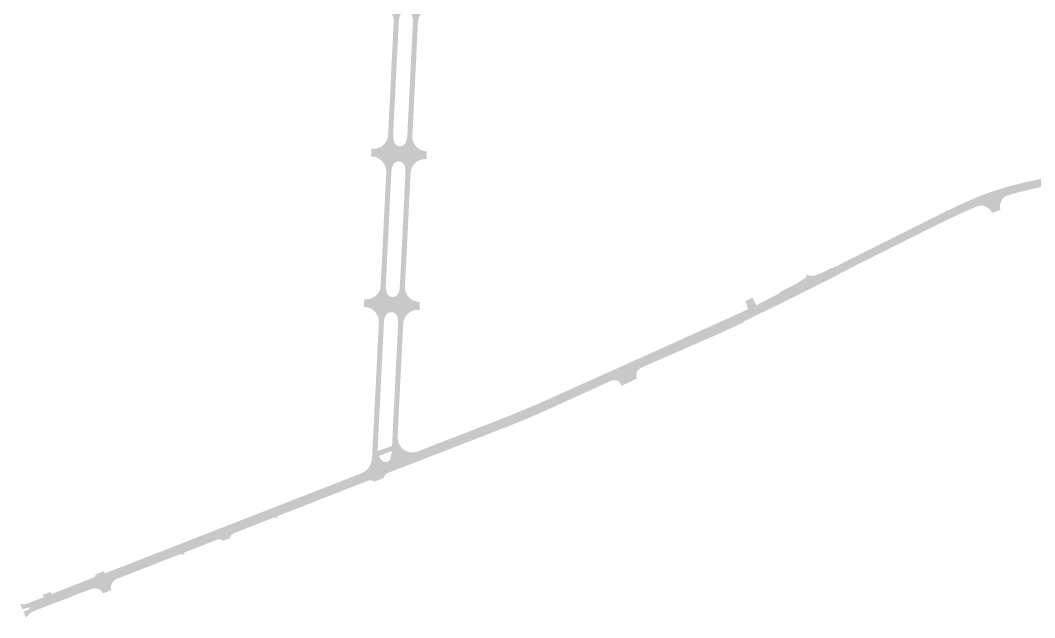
# Model space of a CAD drawing. Header units: inches. Extents: x 96822 to 101067, y 435686 to 441786.
# Drawn here: x 96822 to 97650, y 435686 to 436173 of the extents above; entities that cross this region are included whole.
import ezdxf

# ---------------------------------------------------------------- set-up
doc = ezdxf.new("R2010")
doc.units = ezdxf.units.IN
doc.header["$MEASUREMENT"] = 0

msp = doc.modelspace()

# ---------------------------------------------------------------- hatches: boundary and pattern name
for points in [[(97137.65, 436193.01), (97137.7, 436180.47), (97137.12, 436180.51), (97136.54, 436180.48), (97135.96, 436180.39), (97135.4, 436180.22), (97134.86, 436179.99), (97134.35, 436179.71), (97133.88, 436179.36), (97133.45, 436178.96), (97133.07, 436178.51), (97132.76, 436178.06), (97132.43, 436177.37), (97132.14, 436176.7), (97131.88, 436176.02), (97131.66, 436175.33), (97131.48, 436174.62), (97131.33, 436173.91), (97131.22, 436173.19), (97131.15, 436172.56), (97130.98, 436169.54), (97130.83, 436166.31), (97128.76, 436124.5), (97127.89, 436106.9), (97123.76, 436107.14), (97123.95, 436110.9), (97124.66, 436125.41), (97125.42, 436140.93), (97126.18, 436156.44), (97126.67, 436166.53), (97126.93, 436171.97), (97126.95, 436172.25), (97126.96, 436172.72), (97126.95, 436173.29), (97126.9, 436173.86), (97126.83, 436174.42), (97126.73, 436174.98), (97126.6, 436175.54), (97126.44, 436176.09), (97126.25, 436176.62), (97126.04, 436177.15), (97125.8, 436177.67), (97125.53, 436178.17), (97125.25, 436178.65), (97124.77, 436179.36), (97124.37, 436179.9), (97123.93, 436180.43), (97123.47, 436180.93), (97122.98, 436181.4), (97122.46, 436181.85), (97121.94, 436182.26), (97121.4, 436182.64), (97120.84, 436182.99), (97120.26, 436183.31), (97119.66, 436183.6), (97119.11, 436183.84), (97118.62, 436184.01), (97118.1, 436184.14), (97117.54, 436184.26), (97116.96, 436184.34), (97116.33, 436184.4), (97115.8, 436184.41), (97114.6, 436184.47), (97115, 436191.16), (97115.88, 436191.15), (97116.17, 436191.13), (97116.66, 436191.12), (97117.24, 436191.13), (97117.81, 436191.18), (97118.39, 436191.25), (97118.96, 436191.36), (97119.52, 436191.49), (97120.08, 436191.65), (97120.63, 436191.84), (97121.17, 436192.05), (97121.69, 436192.3), (97122.21, 436192.57), (97122.72, 436192.87), (97123.3, 436193.25), (97123.74, 436193.57), (97124.24, 436193.97), (97124.72, 436194.41), (97125.18, 436194.86), (97125.61, 436195.35), (97126.02, 436195.85), (97126.39, 436196.38), (97126.74, 436196.92), (97127.06, 436197.48), (97127.35, 436198.06), (97127.62, 436198.69), (97127.84, 436199.32), (97128.04, 436200.02), (97128.21, 436200.72), (97128.34, 436201.44), (97128.42, 436202.12), (97128.44, 436202.81), (97128.84, 436210.26), (97129.16, 436216.88), (97129.81, 436230.38), (97130.47, 436243.88), (97131.27, 436260.35), (97131.88, 436272.96), (97131.97, 436274.82), (97132.13, 436278.15), (97132.58, 436286.82), (97132.76, 436290.31), (97133.17, 436299.41), (97137.32, 436299.22), (97134.58, 436242.94), (97132.97, 436209.98), (97132.81, 436206.79), (97132.6, 436202.46), (97132.58, 436201.23), (97132.64, 436200.29), (97132.71, 436199.64), (97132.8, 436198.99), (97132.91, 436198.35), (97133.05, 436197.71), (97133.22, 436197.05), (97133.44, 436196.33), (97133.66, 436195.81), (97133.92, 436195.34), (97134.23, 436194.9), (97134.58, 436194.49), (97134.99, 436194.1), (97135.47, 436193.76), (97135.98, 436193.47), (97136.51, 436193.25), (97137.07, 436193.09), (97137.65, 436193.01)], [(97159.9, 436188.88), (97160.45, 436183.3), (97160.42, 436182.29), (97159.8, 436182.32), (97158.77, 436182.32), (97158.37, 436182.3), (97157.84, 436182.27), (97157.31, 436182.21), (97156.79, 436182.13), (97156.26, 436182.04), (97155.74, 436181.93), (97155.23, 436181.8), (97154.71, 436181.65), (97154.21, 436181.49), (97153.71, 436181.31), (97153.21, 436181.11), (97152.73, 436180.89), (97152.37, 436180.72), (97151.88, 436180.46), (97151.47, 436180.2), (97151.18, 436180.01), (97150.91, 436179.81), (97150.64, 436179.6), (97150.37, 436179.37), (97150.12, 436179.14), (97149.87, 436178.91), (97149.63, 436178.66), (97149.4, 436178.4), (97149.18, 436178.14), (97148.98, 436177.87), (97148.78, 436177.6), (97148.59, 436177.32), (97148.41, 436177.03), (97148.24, 436176.74), (97148.08, 436176.44), (97147.93, 436176.14), (97147.79, 436175.83), (97147.66, 436175.52), (97147.52, 436175.15), (97147.34, 436174.6), (97147.21, 436174.13), (97147.09, 436173.65), (97146.99, 436173.16), (97146.9, 436172.67), (97146.84, 436172.18), (97146.78, 436171.69), (97146.76, 436171.32), (97146.76, 436171.02), (97146.48, 436165.59), (97146.35, 436162.73), (97146.02, 436155.49), (97145.25, 436139.96), (97144.61, 436127.05), (97144.48, 436124.43), (97143.78, 436109.89), (97143.58, 436106.02), (97139.42, 436106.25), (97140.32, 436124.26), (97142.35, 436165.81), (97142.49, 436169.02), (97142.59, 436170.98), (97142.61, 436171.4), (97142.63, 436171.96), (97142.63, 436172.53), (97142.6, 436173.09), (97142.56, 436173.66), (97142.49, 436174.22), (97142.41, 436174.78), (97142.31, 436175.33), (97142.18, 436175.88), (97142.04, 436176.42), (97141.85, 436177.05), (97141.74, 436177.36), (97141.61, 436177.66), (97141.45, 436177.96), (97141.28, 436178.25), (97141.08, 436178.52), (97140.87, 436178.79), (97140.64, 436179.03), (97140.39, 436179.26), (97140.13, 436179.48), (97139.86, 436179.67), (97139.57, 436179.85), (97139.27, 436180.01), (97138.96, 436180.14), (97138.65, 436180.26), (97138.32, 436180.35), (97138, 436180.42), (97137.7, 436180.47), (97137.65, 436193.01), (97138.1, 436192.99), (97138.43, 436193), (97138.76, 436193.03), (97139.09, 436193.09), (97139.41, 436193.16), (97139.72, 436193.26), (97140.03, 436193.38), (97140.33, 436193.52), (97140.62, 436193.68), (97140.9, 436193.86), (97141.16, 436194.05), (97141.41, 436194.27), (97141.65, 436194.5), (97141.88, 436194.78), (97142.13, 436195.13), (97142.29, 436195.38), (97142.45, 436195.64), (97142.59, 436195.9), (97142.73, 436196.17), (97142.86, 436196.44), (97142.98, 436196.72), (97143.08, 436197), (97143.19, 436197.3), (97143.39, 436197.85), (97143.53, 436198.25), (97143.65, 436198.65), (97143.75, 436199.06), (97143.84, 436199.48), (97143.91, 436199.89), (97143.97, 436200.31), (97144.02, 436200.73), (97144.04, 436201.07), (97144.3, 436206.27), (97144.47, 436209.48), (97146.62, 436253.23), (97148.79, 436298.63), (97152.95, 436298.46), (97152.77, 436294.47), (97152.51, 436289.29), (97152.35, 436286.15), (97151.75, 436273.77), (97151.64, 436271.41), (97151.03, 436259.26), (97150.29, 436243.72), (97149.93, 436236.7), (97149.57, 436229.21), (97148.94, 436215.72), (97148.61, 436209.29), (97148.23, 436201.84), (97148.21, 436201.53), (97148.2, 436201.12), (97148.21, 436200.7), (97148.22, 436200.29), (97148.26, 436199.87), (97148.3, 436199.46), (97148.36, 436199.05), (97148.44, 436198.64), (97148.53, 436198.24), (97148.63, 436197.84), (97148.75, 436197.44), (97148.88, 436197.05), (97149.02, 436196.66), (97149.17, 436196.27), (97149.34, 436195.89), (97149.53, 436195.52), (97149.72, 436195.16), (97149.93, 436194.79), (97150.25, 436194.28), (97150.49, 436193.93), (97150.73, 436193.6), (97150.98, 436193.28), (97151.25, 436192.96), (97151.52, 436192.66), (97151.81, 436192.36), (97152.11, 436192.08), (97152.41, 436191.8), (97152.73, 436191.54), (97153.07, 436191.27), (97153.42, 436191.02), (97153.78, 436190.78), (97154.14, 436190.56), (97154.52, 436190.35), (97154.9, 436190.15), (97155.29, 436189.97), (97155.68, 436189.8), (97156.1, 436189.64), (97156.47, 436189.51), (97156.87, 436189.38), (97157.27, 436189.27), (97157.68, 436189.18), (97158.09, 436189.1), (97158.5, 436189.03), (97158.88, 436188.98), (97159.27, 436188.94), (97159.9, 436188.88)], [(97131.91, 436070.29), (97131.37, 436057.84), (97130.9, 436057.85), (97130.57, 436057.83), (97130.23, 436057.8), (97129.9, 436057.73), (97129.58, 436057.65), (97129.26, 436057.55), (97128.95, 436057.42), (97128.64, 436057.27), (97128.35, 436057.11), (97128.07, 436056.92), (97127.8, 436056.72), (97127.55, 436056.5), (97127.31, 436056.26), (97127.09, 436056.01), (97126.89, 436055.74), (97126.67, 436055.39), (97126.45, 436054.96), (97126.26, 436054.57), (97126.08, 436054.17), (97125.92, 436053.76), (97125.77, 436053.35), (97125.63, 436052.93), (97125.51, 436052.51), (97125.41, 436052.08), (97125.32, 436051.65), (97125.24, 436051.22), (97125.18, 436050.78), (97125.13, 436050.35), (97125.1, 436049.91), (97125.09, 436049.58), (97124.91, 436046.66), (97124.79, 436043.46), (97122.67, 436000.4), (97120.87, 435964.09), (97120.71, 435960.92), (97120.49, 435956.33), (97120.49, 435955.83), (97120.5, 435955.53), (97120.51, 435955.24), (97120.53, 435954.94), (97120.55, 435954.65), (97120.58, 435954.35), (97120.62, 435954.06), (97120.65, 435953.76), (97120.7, 435953.47), (97120.75, 435953.18), (97120.8, 435952.89), (97120.86, 435952.6), (97120.93, 435952.31), (97121, 435952.02), (97121.07, 435951.73), (97121.15, 435951.45), (97121.24, 435951.17), (97121.33, 435950.88), (97121.51, 435950.37), (97121.68, 435950.01), (97121.83, 435949.74), (97122.01, 435949.46), (97122.21, 435949.19), (97122.42, 435948.93), (97122.66, 435948.69), (97122.91, 435948.47), (97123.17, 435948.26), (97123.45, 435948.08), (97123.73, 435947.91), (97124.03, 435947.76), (97124.34, 435947.63), (97124.66, 435947.52), (97124.98, 435947.44), (97125.31, 435947.38), (97125.6, 435947.34), (97125.08, 435934.87), (97124.61, 435934.86), (97124.27, 435934.82), (97123.93, 435934.77), (97123.6, 435934.69), (97123.27, 435934.58), (97122.95, 435934.46), (97122.64, 435934.32), (97122.34, 435934.15), (97122.06, 435933.97), (97121.78, 435933.76), (97121.52, 435933.54), (97121.28, 435933.3), (97121.05, 435933.05), (97120.84, 435932.78), (97120.65, 435932.51), (97120.44, 435932.15), (97120.26, 435931.83), (97120.1, 435931.51), (97119.95, 435931.18), (97119.81, 435930.85), (97119.68, 435930.52), (97119.56, 435930.18), (97119.45, 435929.84), (97119.36, 435929.49), (97119.28, 435929.14), (97119.21, 435928.79), (97119.15, 435928.43), (97119.1, 435928.08), (97119.08, 435927.81), (97114.82, 435928.06), (97114.75, 435928.61), (97114.68, 435929.04), (97114.6, 435929.47), (97114.5, 435929.9), (97114.39, 435930.33), (97114.26, 435930.75), (97114.12, 435931.16), (97113.96, 435931.57), (97113.79, 435931.98), (97113.6, 435932.38), (97113.4, 435932.77), (97113.17, 435933.18), (97112.9, 435933.62), (97112.72, 435933.89), (97112.47, 435934.25), (97112.2, 435934.59), (97111.93, 435934.92), (97111.64, 435935.25), (97111.33, 435935.56), (97111.02, 435935.86), (97110.7, 435936.15), (97110.36, 435936.43), (97110.03, 435936.69), (97109.69, 435936.94), (97109.34, 435937.18), (97108.98, 435937.4), (97108.61, 435937.61), (97108.24, 435937.81), (97107.86, 435937.99), (97107.57, 435938.12), (97107.18, 435938.27), (97106.78, 435938.4), (97106.38, 435938.53), (97105.98, 435938.65), (97105.58, 435938.77), (97105.17, 435938.87), (97104.76, 435938.97), (97103.38, 435939.06), (97102.57, 435939.11), (97102.57, 435939.2), (97102.97, 435945.46), (97104.35, 435945.41), (97104.67, 435945.42), (97105.09, 435945.44), (97105.52, 435945.48), (97105.94, 435945.53), (97106.36, 435945.6), (97106.78, 435945.68), (97107.19, 435945.77), (97107.6, 435945.88), (97108.01, 435946), (97108.42, 435946.13), (97108.81, 435946.28), (97109.21, 435946.44), (97109.59, 435946.62), (97109.98, 435946.81), (97110.35, 435947.01), (97110.7, 435947.21), (97111.14, 435947.49), (97111.37, 435947.63), (97111.67, 435947.84), (97111.97, 435948.05), (97112.25, 435948.28), (97112.53, 435948.51), (97112.8, 435948.76), (97113.06, 435949.01), (97113.31, 435949.27), (97113.55, 435949.55), (97113.78, 435949.82), (97113.88, 435949.95), (97113.98, 435950.08), (97114.2, 435950.38), (97114.41, 435950.69), (97114.61, 435951.01), (97114.8, 435951.34), (97114.98, 435951.68), (97115.15, 435952.02), (97115.3, 435952.36), (97115.44, 435952.72), (97115.57, 435953.07), (97115.65, 435953.34), (97115.78, 435953.73), (97115.88, 435954.03), (97116, 435954.45), (97116.1, 435954.86), (97116.19, 435955.28), (97116.24, 435955.6), (97116.29, 435956.06), (97116.31, 435956.33), (97116.56, 435961.25), (97116.69, 435964.23), (97117.14, 435972.8), (97117.9, 435988.24), (97118.7, 436004.72), (97119.42, 436019.16), (97120.13, 436033.61), (97120.62, 436043.68), (97120.92, 436049.08), (97120.97, 436050.31), (97120.94, 436050.61), (97120.9, 436051.01), (97120.84, 436051.4), (97120.76, 436051.79), (97120.67, 436052.18), (97120.57, 436052.56), (97120.46, 436052.95), (97120.33, 436053.32), (97120.19, 436053.7), (97120.04, 436054.06), (97119.88, 436054.42), (97119.7, 436054.78), (97119.51, 436055.13), (97119.31, 436055.47), (97119.15, 436055.73), (97118.95, 436056.06), (97118.85, 436056.23), (97118.7, 436056.48), (97118.49, 436056.8), (97118.27, 436057.11), (97118.04, 436057.42), (97117.79, 436057.72), (97117.54, 436058.01), (97117.27, 436058.29), (97117, 436058.56), (97116.72, 436058.82), (97116.42, 436059.07), (97116.12, 436059.32), (97115.81, 436059.55), (97115.49, 436059.77), (97115.16, 436059.98), (97114.83, 436060.17), (97114.48, 436060.36), (97114.14, 436060.53), (97113.78, 436060.69), (97113.51, 436060.8), (97113.26, 436060.91), (97112.91, 436061.05), (97112.56, 436061.18), (97112.21, 436061.29), (97111.85, 436061.4), (97111.49, 436061.49), (97111.12, 436061.56), (97110.76, 436061.63), (97110.37, 436061.68), (97109.88, 436061.72), (97108.71, 436061.8), (97108.43, 436061.82), (97108.87, 436068.38), (97109.37, 436068.35), (97109.95, 436068.34), (97111.04, 436068.3), (97111.54, 436068.34), (97111.96, 436068.39), (97112.38, 436068.45), (97112.8, 436068.53), (97113.21, 436068.62), (97113.62, 436068.72), (97114.03, 436068.84), (97114.43, 436068.97), (97114.83, 436069.12), (97115.22, 436069.28), (97115.61, 436069.46), (97115.99, 436069.64), (97116.36, 436069.85), (97116.75, 436070.07), (97117.18, 436070.35), (97117.44, 436070.53), (97117.78, 436070.79), (97118.12, 436071.06), (97118.44, 436071.34), (97118.75, 436071.63), (97119.06, 436071.94), (97119.35, 436072.25), (97119.63, 436072.58), (97119.89, 436072.92), (97120.15, 436073.26), (97120.39, 436073.62), (97120.62, 436073.98), (97120.84, 436074.36), (97121.04, 436074.74), (97121.23, 436075.12), (97121.41, 436075.52), (97121.53, 436075.82), (97121.61, 436076.01), (97121.72, 436076.29), (97121.85, 436076.67), (97121.97, 436077.05), (97122.08, 436077.44), (97122.17, 436077.83), (97122.25, 436078.23), (97122.3, 436078.53), (97122.38, 436079.92), (97122.72, 436086.23), (97123.22, 436096.4), (97123.33, 436098.55), (97123.76, 436107.14), (97127.89, 436106.9), (97126.86, 436086.05), (97126.71, 436082.81), (97126.59, 436080.42), (97126.54, 436078.68), (97126.58, 436078.05), (97126.6, 436077.7), (97126.63, 436077.35), (97126.67, 436077), (97126.72, 436076.66), (97126.77, 436076.31), (97126.83, 436075.96), (97126.89, 436075.61), (97126.96, 436075.27), (97127.03, 436074.93), (97127.12, 436074.58), (97127.2, 436074.24), (97127.35, 436073.73), (97127.48, 436073.39), (97127.62, 436073.08), (97127.78, 436072.78), (97127.96, 436072.49), (97128.16, 436072.22), (97128.37, 436071.96), (97128.61, 436071.72), (97128.86, 436071.49), (97129.12, 436071.28), (97129.4, 436071.08), (97129.69, 436070.91), (97129.99, 436070.76), (97130.3, 436070.62), (97130.62, 436070.51), (97130.95, 436070.42), (97131.28, 436070.35), (97131.61, 436070.31), (97131.91, 436070.29)], [(97153.75, 436066.22), (97153.94, 436059.76), (97153.16, 436059.79), (97152.83, 436059.8), (97152.39, 436059.79), (97151.95, 436059.76), (97151.51, 436059.72), (97151.08, 436059.67), (97150.65, 436059.6), (97150.22, 436059.51), (97149.79, 436059.41), (97149.37, 436059.3), (97148.95, 436059.17), (97148.53, 436059.02), (97148.13, 436058.87), (97147.72, 436058.69), (97147.33, 436058.51), (97146.93, 436058.31), (97146.55, 436058.1), (97146.27, 436057.93), (97145.9, 436057.69), (97145.64, 436057.5), (97145.29, 436057.23), (97144.96, 436056.95), (97144.63, 436056.66), (97144.31, 436056.36), (97144.01, 436056.05), (97143.71, 436055.72), (97143.43, 436055.39), (97143.16, 436055.04), (97142.89, 436054.68), (97142.64, 436054.3), (97142.39, 436053.92), (97142.17, 436053.53), (97141.95, 436053.13), (97141.76, 436052.72), (97141.57, 436052.31), (97141.4, 436051.89), (97141.29, 436051.57), (97141.19, 436051.25), (97141.08, 436050.81), (97140.98, 436050.37), (97140.9, 436049.93), (97140.84, 436049.48), (97140.79, 436049.03), (97140.76, 436048.7), (97140.75, 436048.11), (97140.45, 436042.76), (97139.96, 436032.62), (97139.87, 436030.75), (97139.72, 436027.9), (97139.57, 436024.83), (97139.24, 436018.15), (97138.55, 436004.18), (97138.52, 436002.66), (97138.38, 436000.7), (97137.73, 435987.24), (97136.94, 435971.77), (97136.53, 435963.45), (97136.28, 435958.54), (97136.18, 435956.14), (97136.16, 435954.88), (97136.17, 435954.57), (97136.2, 435954.17), (97136.24, 435953.76), (97136.3, 435953.36), (97136.37, 435952.96), (97136.45, 435952.57), (97136.55, 435952.17), (97136.66, 435951.78), (97136.78, 435951.4), (97136.92, 435951.02), (97137.07, 435950.64), (97137.24, 435950.25), (97137.52, 435949.7), (97137.76, 435949.27), (97137.96, 435948.93), (97138.23, 435948.51), (97138.46, 435948.18), (97138.71, 435947.85), (97138.96, 435947.54), (97139.23, 435947.23), (97139.5, 435946.93), (97139.79, 435946.65), (97140.09, 435946.37), (97140.39, 435946.11), (97140.71, 435945.85), (97141.03, 435945.61), (97141.36, 435945.38), (97141.7, 435945.16), (97142.05, 435944.95), (97142.4, 435944.76), (97142.76, 435944.57), (97143.13, 435944.4), (97143.5, 435944.25), (97143.88, 435944.1), (97144.17, 435944.01), (97144.38, 435943.93), (97144.7, 435943.83), (97145.14, 435943.71), (97145.57, 435943.6), (97146.02, 435943.51), (97146.46, 435943.43), (97146.91, 435943.37), (97147.36, 435943.33), (97147.69, 435943.31), (97148.09, 435943.27), (97148.14, 435938.99), (97148.16, 435936.71), (97147.36, 435936.76), (97146.52, 435936.79), (97146.03, 435936.77), (97145.62, 435936.73), (97145.2, 435936.69), (97144.78, 435936.62), (97144.37, 435936.55), (97143.96, 435936.46), (97143.55, 435936.35), (97143.15, 435936.24), (97142.75, 435936.1), (97142.35, 435935.96), (97141.96, 435935.8), (97141.58, 435935.63), (97141.2, 435935.45), (97140.83, 435935.25), (97140.47, 435935.04), (97140.2, 435934.87), (97139.77, 435934.59), (97139.37, 435934.28), (97139.02, 435933.99), (97138.67, 435933.68), (97138.34, 435933.37), (97138.02, 435933.04), (97137.71, 435932.7), (97137.41, 435932.35), (97137.2, 435932.07), (97136.77, 435931.48), (97136.43, 435930.94), (97136.1, 435930.35), (97130.02, 435930.76), (97129.79, 435931.4), (97129.64, 435931.77), (97129.48, 435932.14), (97129.31, 435932.43), (97129.12, 435932.72), (97128.92, 435932.99), (97128.69, 435933.25), (97128.45, 435933.49), (97128.19, 435933.72), (97127.92, 435933.92), (97127.63, 435934.11), (97127.34, 435934.28), (97127.03, 435934.43), (97126.71, 435934.56), (97126.39, 435934.67), (97126.05, 435934.75), (97125.72, 435934.81), (97125.38, 435934.85), (97125.08, 435934.87), (97125.6, 435947.33), (97126.06, 435947.32), (97126.39, 435947.32), (97126.72, 435947.36), (97127.05, 435947.41), (97127.38, 435947.49), (97127.7, 435947.58), (97128.01, 435947.7), (97128.31, 435947.84), (97128.6, 435948), (97128.88, 435948.18), (97129.15, 435948.38), (97129.41, 435948.59), (97129.65, 435948.82), (97129.87, 435949.07), (97130.08, 435949.33), (97130.26, 435949.61), (97130.44, 435949.91), (97130.49, 435950), (97130.63, 435950.26), (97130.81, 435950.61), (97130.98, 435950.98), (97131.13, 435951.34), (97131.27, 435951.72), (97131.4, 435952.1), (97131.51, 435952.48), (97131.62, 435952.86), (97131.7, 435953.25), (97131.78, 435953.64), (97131.84, 435954.04), (97131.88, 435954.43), (97131.92, 435954.83), (97131.94, 435955.23), (97131.94, 435955.53), (97132.21, 435960.47), (97132.37, 435963.65), (97134.44, 436005.33), (97136.31, 436042.91), (97136.44, 436046.12), (97136.6, 436049.1), (97136.61, 436049.46), (97136.61, 436049.94), (97136.59, 436050.43), (97136.56, 436050.91), (97136.5, 436051.39), (97136.44, 436051.87), (97136.35, 436052.34), (97136.25, 436052.81), (97136.13, 436053.28), (97135.99, 436053.75), (97135.84, 436054.2), (97135.71, 436054.54), (97135.56, 436054.93), (97135.39, 436055.26), (97135.22, 436055.55), (97135.03, 436055.82), (97134.82, 436056.08), (97134.59, 436056.33), (97134.35, 436056.56), (97134.1, 436056.78), (97133.83, 436056.98), (97133.54, 436057.16), (97133.25, 436057.32), (97132.94, 436057.46), (97132.63, 436057.58), (97132.31, 436057.67), (97131.99, 436057.75), (97131.66, 436057.81), (97131.36, 436057.84), (97131.91, 436070.28), (97132.38, 436070.29), (97132.71, 436070.31), (97133.05, 436070.36), (97133.38, 436070.44), (97133.7, 436070.53), (97134.02, 436070.65), (97134.33, 436070.79), (97134.63, 436070.95), (97134.92, 436071.12), (97135.19, 436071.32), (97135.46, 436071.54), (97135.7, 436071.77), (97135.93, 436072.02), (97136.15, 436072.29), (97136.37, 436072.65), (97136.62, 436073.14), (97136.83, 436073.58), (97137.02, 436074.04), (97137.19, 436074.49), (97137.35, 436074.96), (97137.49, 436075.42), (97137.62, 436075.9), (97137.73, 436076.37), (97137.82, 436076.85), (97137.9, 436077.34), (97137.96, 436077.82), (97138, 436078.31), (97138.23, 436082.36), (97138.38, 436085.54), (97139.42, 436106.25), (97143.58, 436106.02), (97143.04, 436095.41), (97142.56, 436085.37), (97142.38, 436082.2), (97142.31, 436080.92), (97142.2, 436079.01), (97142.16, 436078.47), (97142.14, 436078.12), (97142.14, 436077.77), (97142.15, 436077.42), (97142.17, 436077.08), (97142.2, 436076.73), (97142.24, 436076.38), (97142.29, 436076.04), (97142.36, 436075.7), (97142.44, 436075.36), (97142.53, 436075.02), (97142.63, 436074.69), (97142.74, 436074.36), (97142.86, 436074.03), (97143, 436073.71), (97143.14, 436073.39), (97143.3, 436073.08), (97143.46, 436072.78), (97143.64, 436072.48), (97143.83, 436072.18), (97143.98, 436071.97), (97144.2, 436071.63), (97144.4, 436071.35), (97144.67, 436070.98), (97144.96, 436070.62), (97145.26, 436070.28), (97145.57, 436069.94), (97145.89, 436069.61), (97146.22, 436069.3), (97146.57, 436069), (97146.93, 436068.7), (97147.29, 436068.43), (97147.67, 436068.16), (97148.05, 436067.91), (97148.45, 436067.67), (97148.85, 436067.44), (97149.26, 436067.23), (97149.68, 436067.04), (97150.1, 436066.86), (97150.58, 436066.7), (97150.91, 436066.6), (97151.26, 436066.52), (97151.6, 436066.44), (97151.95, 436066.38), (97152.3, 436066.33), (97152.64, 436066.3), (97153.12, 436066.26), (97153.75, 436066.22)], [(97659.5, 436038.01), (97646, 436034.9), (97634.12, 436031.94), (97626.87, 436029.83), (97626.51, 436029.62), (97626.23, 436029.43), (97625.95, 436029.23), (97625.68, 436029.03), (97625.41, 436028.81), (97625.15, 436028.59), (97624.9, 436028.36), (97624.66, 436028.12), (97624.43, 436027.87), (97624.2, 436027.61), (97623.98, 436027.35), (97623.77, 436027.08), (97623.58, 436026.8), (97623.39, 436026.52), (97623.21, 436026.23), (97623.04, 436025.93), (97622.88, 436025.63), (97622.73, 436025.32), (97622.59, 436025.01), (97622.46, 436024.7), (97622.34, 436024.38), (97622.23, 436024.05), (97622.14, 436023.72), (97622.05, 436023.39), (97621.98, 436023.06), (97621.91, 436022.73), (97621.86, 436022.39), (97621.82, 436022.05), (97621.79, 436021.71), (97621.77, 436021.37), (97621.77, 436021.03), (97621.77, 436020.69), (97621.79, 436020.35), (97621.82, 436020.01), (97621.85, 436019.67), (97621.91, 436019.33), (97621.97, 436018.99), (97622.04, 436018.66), (97622.1, 436018.41), (97615.51, 436015.85), (97615.42, 436016.03), (97615.32, 436016.21), (97615.21, 436016.38), (97615.11, 436016.55), (97615, 436016.72), (97614.89, 436016.89), (97614.77, 436017.05), (97614.66, 436017.22), (97614.54, 436017.38), (97614.41, 436017.54), (97614.29, 436017.7), (97614.16, 436017.85), (97614.03, 436018.01), (97613.9, 436018.16), (97613.76, 436018.31), (97613.63, 436018.46), (97613.48, 436018.6), (97613.34, 436018.74), (97613.2, 436018.88), (97613.05, 436019.02), (97612.9, 436019.15), (97612.75, 436019.29), (97612.59, 436019.42), (97612.44, 436019.54), (97612.28, 436019.67), (97612.12, 436019.79), (97611.96, 436019.91), (97611.79, 436020.03), (97611.62, 436020.14), (97611.46, 436020.25), (97611.29, 436020.36), (97611.11, 436020.46), (97610.94, 436020.56), (97610.76, 436020.66), (97610.59, 436020.76), (97610.41, 436020.85), (97610.23, 436020.94), (97610.05, 436021.03), (97609.86, 436021.11), (97609.68, 436021.19), (97609.49, 436021.27), (97609.3, 436021.35), (97609.12, 436021.42), (97608.93, 436021.49), (97608.74, 436021.55), (97608.54, 436021.61), (97608.35, 436021.67), (97608.16, 436021.73), (97607.96, 436021.78), (97607.61, 436021.85), (97607.37, 436021.88), (97607.05, 436021.91), (97606.72, 436021.93), (97606.4, 436021.94), (97606.08, 436021.93), (97605.76, 436021.91), (97605.52, 436021.89), (97602.55, 436028.44), (97605.12, 436029.54), (97616.65, 436033.77), (97626.91, 436036.98), (97628.58, 436037.41), (97637.69, 436039.77), (97675.29, 436048.25), (97693.4, 436052.34), (97700.3, 436053.79), (97705.61, 436054.59), (97712.07, 436055.34), (97717.19, 436055.78), (97723.65, 436056.25), (97728.54, 436056.5), (97734.27, 436056.75), (97736.74, 436056.78), (97738.8, 436056.81), (97740.21, 436056.8), (97746.93, 436056.79), (97750.23, 436056.68), (97757.32, 436056.51), (97765.08, 436055.93), (97766.27, 436055.78), (97765.79, 436047.85), (97763.31, 436048.37), (97763.15, 436048.58), (97761.34, 436049.13), (97759.24, 436049.28), (97753.48, 436049.63), (97750.02, 436049.74), (97743.27, 436049.78), (97733.18, 436049.61), (97721.76, 436049.17), (97711.1, 436048.24), (97702.68, 436047.03), (97695.31, 436045.69), (97686.18, 436043.94), (97659.5, 436038.01)], [(97573.06, 436007.46), (97504.52, 435973.34), (97500.03, 435971.02), (97494.28, 435967.97), (97488.05, 435964.89), (97488.14, 435964.64), (97468.63, 435954.89), (97464.09, 435963.77), (97463.18, 435965.56), (97463.62, 435965.39), (97463.84, 435965.32), (97464.06, 435965.26), (97464.52, 435965.14), (97464.76, 435965.08), (97465, 435965.03), (97465.24, 435964.98), (97465.48, 435964.93), (97465.73, 435964.88), (97465.97, 435964.85), (97466.22, 435964.81), (97466.46, 435964.78), (97466.71, 435964.75), (97466.96, 435964.73), (97467.2, 435964.71), (97467.45, 435964.7), (97467.7, 435964.69), (97467.95, 435964.69), (97468.19, 435964.69), (97468.44, 435964.69), (97468.69, 435964.7), (97468.94, 435964.71), (97469.18, 435964.73), (97469.43, 435964.75), (97469.68, 435964.78), (97469.92, 435964.8), (97470.17, 435964.84), (97470.41, 435964.88), (97470.66, 435964.92), (97470.9, 435964.97), (97471.14, 435965.02), (97471.38, 435965.07), (97471.62, 435965.13), (97471.86, 435965.19), (97472.1, 435965.26), (97472.34, 435965.33), (97472.98, 435965.65), (97473.44, 435966.1), (97476.47, 435967.13), (97480.95, 435969.41), (97484.11, 435970.91), (97485.4, 435971.03), (97488.26, 435972.39), (97500.03, 435978.33), (97574.38, 436015.55), (97581.6, 436019.05), (97584.36, 436020.39), (97594.38, 436024.94), (97602.55, 436028.44), (97605.52, 436021.89), (97605.28, 436021.87), (97604.96, 436021.82), (97604.65, 436021.76), (97604.33, 436021.7), (97604.02, 436021.62), (97603.71, 436021.53), (97603.41, 436021.43), (97603.11, 436021.31), (97602.81, 436021.19), (97602.52, 436021.06), (97602.31, 436020.95), (97594.64, 436017.61), (97585.61, 436013.54), (97573.06, 436007.46)], [(97255.97, 435856.83), (97237.34, 435848.67), (97235.56, 435847.92), (97228, 435844.82), (97222.28, 435842.51), (97217.11, 435840.44), (97214.35, 435839.39), (97218.77, 435849.26), (97241.42, 435858.63), (97243.92, 435859.7), (97243.97, 435859.7), (97244.03, 435859.7), (97244.08, 435859.71), (97244.13, 435859.72), (97244.18, 435859.73), (97244.23, 435859.74), (97244.27, 435859.76), (97244.32, 435859.79), (97244.36, 435859.81), (97244.41, 435859.84), (97244.45, 435859.87), (97244.49, 435859.9), (97244.52, 435859.94), (97244.56, 435859.98), (97244.56, 435859.98), (97247.18, 435861.1), (97252.89, 435863.66), (97382.79, 435922.17), (97396.55, 435928.3), (97406.42, 435932.82), (97416.16, 435937.34), (97414.14, 435943.94), (97419.73, 435946.71), (97422.75, 435940.58), (97439.47, 435948.98), (97440.07, 435949.31), (97440.65, 435949.68), (97441.2, 435950.08), (97441.74, 435950.52), (97442.24, 435950.99), (97442.72, 435951.48), (97442.72, 435951.48), (97455.58, 435958.18), (97464.09, 435963.77), (97468.63, 435954.89), (97458.5, 435949.82), (97439.12, 435940.2), (97424.86, 435933.26), (97416.74, 435929.22), (97412.23, 435927.02), (97412.5, 435926.56), (97411, 435925.89), (97395.35, 435918.65), (97375.95, 435910.12), (97329.03, 435889.62), (97328.61, 435889.41), (97328.21, 435889.17), (97327.82, 435888.9), (97327.46, 435888.61), (97327.11, 435888.3), (97326.79, 435887.96), (97326.48, 435887.6), (97326.21, 435887.23), (97325.96, 435886.83), (97325.73, 435886.42), (97325.54, 435886), (97325.37, 435885.56), (97325.23, 435885.12), (97325.12, 435884.66), (97325.05, 435884.2), (97325, 435883.73), (97324.98, 435883.27), (97325, 435882.8), (97325.05, 435882.33), (97325.13, 435881.87), (97325.13, 435881.87), (97325.52, 435880.85), (97312.67, 435874.71), (97312.45, 435876.08), (97312.21, 435876.47), (97311.95, 435876.84), (97311.66, 435877.19), (97311.35, 435877.52), (97311.02, 435877.82), (97310.67, 435878.1), (97310.3, 435878.36), (97309.91, 435878.59), (97309.5, 435878.8), (97309.09, 435878.97), (97308.66, 435879.12), (97308.22, 435879.23), (97307.78, 435879.32), (97307.78, 435879.32), (97307.36, 435879.37), (97306.94, 435879.39), (97306.52, 435879.39), (97306.11, 435879.36), (97305.69, 435879.3), (97305.28, 435879.22), (97304.87, 435879.11), (97304.48, 435878.97), (97304.48, 435878.97), (97255.97, 435856.83)], [(97130.93, 435828.19), (97133.18, 435824.54), (97125.45, 435821.61), (97125.43, 435821.06), (97125.16, 435821.33), (97124.87, 435821.39), (97119.08, 435819.17), (97115.38, 435817.75), (97115.23, 435817.67), (97115.15, 435817.54), (97109.28, 435815.42), (97109.58, 435820.6), (97109.63, 435822.13), (97109.73, 435823.84), (97109.84, 435826.12), (97110.16, 435832.73), (97110.89, 435846.98), (97111.04, 435850.21), (97111.05, 435850.3), (97111.05, 435850.41), (97111.44, 435858.48), (97111.45, 435858.56), (97111.71, 435863.49), (97112.48, 435878.99), (97113.25, 435894.43), (97114.05, 435910.92), (97114.58, 435921.02), (97114.86, 435926.4), (97114.87, 435926.75), (97114.87, 435927.23), (97114.84, 435927.71), (97114.81, 435928.06), (97119.07, 435927.81), (97119.04, 435927.26), (97119.04, 435926.94), (97118.89, 435923.99), (97118.73, 435920.79), (97116.19, 435869.92), (97114.45, 435834.95), (97114.03, 435826.93), (97114.03, 435824.75), (97113.94, 435821.81), (97113.95, 435821.5), (97125.62, 435825.73), (97125.81, 435829.36), (97126.43, 435842.22), (97129.11, 435896.03), (97130.32, 435920.11), (97130.47, 435923.31), (97130.63, 435926.4), (97130.63, 435926.86), (97130.62, 435927.31), (97130.6, 435927.77), (97130.56, 435928.22), (97130.5, 435928.67), (97130.43, 435929.12), (97130.34, 435929.56), (97130.23, 435930), (97130.11, 435930.44), (97130.01, 435930.77), (97136.09, 435930.35), (97135.68, 435929.5), (97135.4, 435928.81), (97135.26, 435928.36), (97135.09, 435927.77), (97134.94, 435927.08), (97134.81, 435926.27), (97134.76, 435925.74), (97134.73, 435925.26), (97134.44, 435919.91), (97134.38, 435918.06), (97133.96, 435909.79), (97133.13, 435893.33), (97132.36, 435877.8), (97132.06, 435871.63), (97131.59, 435862.37), (97131.39, 435858.2), (97131.04, 435850.92), (97130.31, 435835.68), (97130.22, 435833.44), (97130.2, 435833.12), (97130.2, 435832.69), (97130.21, 435832.25), (97130.24, 435831.82), (97130.28, 435831.39), (97130.32, 435831.06), (97130.44, 435830.4), (97130.68, 435829.14), (97130.93, 435828.19)], [(97214.35, 435839.39), (97150.39, 435814.57), (97150.3, 435814.53), (97147.5, 435821.65), (97218.77, 435849.26), (97214.35, 435839.39)], [(97088.67, 435790.57), (97053.42, 435776.75), (97043.06, 435772.71), (97032.8, 435768.7), (97032.14, 435768.42), (97031.95, 435768.18), (97032.05, 435767.21), (97030.02, 435766.89), (97029.85, 435767.25), (97029.59, 435767.45), (97028.65, 435767.07), (97000.02, 435755.89), (96996.66, 435754.58), (96996.43, 435754.48), (96996.19, 435754.35), (96995.95, 435754.21), (96995.71, 435754.05), (96995.49, 435753.89), (96995.27, 435753.71), (96995.07, 435753.53), (96994.87, 435753.33), (96994.68, 435753.12), (96994.51, 435752.91), (96994.34, 435752.69), (96994.19, 435752.45), (96994.05, 435752.21), (96993.92, 435751.97), (96993.8, 435751.71), (96993.7, 435751.46), (96993.61, 435751.19), (96993.53, 435750.93), (96993.47, 435750.66), (96989.75, 435760.13), (97000.02, 435764.15), (97015.92, 435770.35), (97027.2, 435774.76), (97029.31, 435775.58), (97074.2, 435793.07), (97088.56, 435798.7), (97090.34, 435799.32), (97090.3, 435799.45), (97092.43, 435800.25), (97094.66, 435801.1), (97100.58, 435803.41), (97103.34, 435804.94), (97103.54, 435805.08), (97103.74, 435805.23), (97103.93, 435805.39), (97104.12, 435805.54), (97104.31, 435805.7), (97104.5, 435805.86), (97104.68, 435806.03), (97104.86, 435806.2), (97105.04, 435806.37), (97105.21, 435806.55), (97105.38, 435806.72), (97105.55, 435806.9), (97105.72, 435807.09), (97105.88, 435807.27), (97106.04, 435807.46), (97106.19, 435807.66), (97106.35, 435807.85), (97106.5, 435808.05), (97106.64, 435808.25), (97106.78, 435808.45), (97106.92, 435808.65), (97107.06, 435808.86), (97107.19, 435809.07), (97107.32, 435809.28), (97107.44, 435809.5), (97107.56, 435809.71), (97107.68, 435809.93), (97107.79, 435810.15), (97107.9, 435810.37), (97108.01, 435810.59), (97108.11, 435810.82), (97108.21, 435811.05), (97108.3, 435811.27), (97108.39, 435811.5), (97108.48, 435811.74), (97108.56, 435811.97), (97108.64, 435812.2), (97108.71, 435812.44), (97108.78, 435812.68), (97109, 435813.47), (97109.21, 435814.28), (97109.24, 435814.84), (97109.28, 435815.42), (97114.97, 435817.48), (97115.09, 435817.18), (97115.09, 435817.16), (97115.24, 435816.85), (97115.41, 435816.51), (97115.6, 435816.18), (97115.8, 435815.86), (97116.01, 435815.54), (97116.23, 435815.23), (97116.46, 435814.93), (97116.7, 435814.64), (97116.95, 435814.35), (97117.21, 435814.07), (97117.48, 435813.81), (97117.76, 435813.55), (97118.04, 435813.31), (97118.3, 435813.14), (97118.47, 435813.04), (97118.65, 435812.95), (97118.83, 435812.87), (97119.01, 435812.8), (97119.19, 435812.74), (97119.38, 435812.69), (97119.57, 435812.64), (97119.77, 435812.61), (97119.96, 435812.58), (97120.16, 435812.57), (97120.35, 435812.56), (97120.55, 435812.57), (97120.75, 435812.58), (97120.94, 435812.6), (97121.14, 435812.64), (97121.33, 435812.68), (97121.52, 435812.73), (97121.7, 435812.79), (97121.89, 435812.87), (97122.07, 435812.95), (97122.24, 435813.03), (97122.41, 435813.13), (97122.58, 435813.24), (97122.74, 435813.35), (97122.89, 435813.47), (97123.04, 435813.6), (97123.18, 435813.74), (97123.32, 435813.88), (97123.44, 435814.03), (97123.56, 435814.18), (97123.67, 435814.34), (97123.78, 435814.51), (97123.87, 435814.68), (97123.96, 435814.86), (97124.04, 435815.04), (97124.11, 435815.22), (97124.17, 435815.41), (97124.2, 435815.54), (97124.39, 435816.14), (97124.56, 435816.68), (97124.71, 435817.23), (97124.85, 435817.78), (97124.98, 435818.33), (97125.11, 435818.89), (97125.22, 435819.45), (97125.32, 435820.01), (97125.41, 435820.57), (97125.45, 435821.61), (97133.18, 435824.54), (97133.48, 435824.18), (97133.59, 435824.06), (97133.76, 435823.88), (97133.99, 435823.65), (97134.22, 435823.42), (97134.47, 435823.2), (97134.72, 435823), (97134.98, 435822.8), (97135.25, 435822.61), (97135.51, 435822.44), (97136.61, 435821.77), (97136.94, 435821.6), (97137.13, 435821.52), (97137.31, 435821.44), (97137.5, 435821.36), (97137.69, 435821.28), (97137.88, 435821.21), (97138.07, 435821.14), (97138.27, 435821.07), (97138.46, 435821.01), (97138.65, 435820.95), (97138.85, 435820.89), (97139.05, 435820.84), (97139.24, 435820.79), (97139.44, 435820.74), (97139.64, 435820.7), (97139.84, 435820.66), (97140.04, 435820.63), (97140.24, 435820.59), (97140.44, 435820.56), (97140.65, 435820.54), (97140.85, 435820.51), (97141.05, 435820.5), (97141.25, 435820.48), (97141.46, 435820.47), (97141.66, 435820.46), (97141.86, 435820.45), (97142.07, 435820.45), (97142.27, 435820.45), (97142.47, 435820.46), (97142.68, 435820.47), (97142.88, 435820.48), (97143.08, 435820.49), (97143.29, 435820.51), (97143.49, 435820.54), (97143.69, 435820.56), (97143.89, 435820.59), (97144.09, 435820.62), (97144.29, 435820.66), (97144.49, 435820.7), (97144.69, 435820.74), (97144.89, 435820.79), (97145.09, 435820.84), (97145.29, 435820.89), (97145.48, 435820.95), (97145.68, 435821.01), (97146.65, 435821.32), (97147.5, 435821.65), (97150.3, 435814.53), (97122.9, 435803.97), (97121.03, 435802.97), (97120.85, 435802.86), (97120.67, 435802.72), (97120.49, 435802.58), (97120.32, 435802.43), (97120.16, 435802.27), (97120, 435802.11), (97119.86, 435801.93), (97119.72, 435801.75), (97119.59, 435801.56), (97119.47, 435801.37), (97119.37, 435801.17), (97119.27, 435800.96), (97119.18, 435800.75), (97119.1, 435800.54), (97119.04, 435800.32), (97118.98, 435800.09), (97118.93, 435799.8), (97118.9, 435799.58), (97117.52, 435799.05), (97111.64, 435796.78), (97111.68, 435796.29), (97111.38, 435796.51), (97110.81, 435796.87), (97110.27, 435797.12), (97109.68, 435797.34), (97109.11, 435797.48), (97108.45, 435797.57), (97107.78, 435797.6), (97107.11, 435797.54), (97106.42, 435797.4), (97105.91, 435797.25), (97093.53, 435792.42), (97088.67, 435790.57)], [(96952.28, 435737.24), (96900.95, 435717.22), (96900.73, 435717.11), (96900.45, 435716.94), (96900.17, 435716.76), (96899.89, 435716.58), (96899.63, 435716.38), (96899.37, 435716.18), (96899.11, 435715.96), (96898.87, 435715.74), (96898.63, 435715.51), (96898.4, 435715.27), (96898.18, 435715.03), (96897.96, 435714.77), (96897.76, 435714.51), (96897.56, 435714.25), (96897.38, 435713.97), (96897.2, 435713.69), (96897.04, 435713.41), (96896.88, 435713.11), (96896.73, 435712.82), (96896.63, 435712.59), (96896.51, 435712.32), (96896.44, 435712.13), (96896.38, 435711.94), (96896.32, 435711.76), (96896.28, 435711.57), (96896.23, 435711.38), (96896.2, 435711.19), (96896.17, 435711), (96896.15, 435710.81), (96896.13, 435710.62), (96896.12, 435710.42), (96896.12, 435710.23), (96896.12, 435710.04), (96896.13, 435709.85), (96896.15, 435709.65), (96896.18, 435709.46), (96896.21, 435709.27), (96896.23, 435709.13), (96896.39, 435708.28), (96896.51, 435708.03), (96889.8, 435705.39), (96888.45, 435707.34), (96886.16, 435708.97), (96883.84, 435709.5), (96880.96, 435709.08), (96879.5, 435708.73), (96870.65, 435705.4), (96862.31, 435702.14), (96854.25, 435698.99), (96848.05, 435696.73), (96833.41, 435690.97), (96832.19, 435690.4), (96830.72, 435689.4), (96830.16, 435688.92), (96829.62, 435688.43), (96829.08, 435687.92), (96828.55, 435687.41), (96828.04, 435686.88), (96827.54, 435686.35), (96826.93, 435685.55), (96825.99, 435687.76), (96824.88, 435690.4), (96829.49, 435692.54), (96829.55, 435692.57), (96829.56, 435692.57), (96829.57, 435692.58), (96829.59, 435692.58), (96829.6, 435692.59), (96829.61, 435692.59), (96829.62, 435692.6), (96829.63, 435692.61), (96829.64, 435692.61), (96829.65, 435692.62), (96829.66, 435692.63), (96829.67, 435692.63), (96829.76, 435692.7), (96829.89, 435692.85), (96829.98, 435693.03), (96830.01, 435693.23), (96829.99, 435693.43), (96829.92, 435693.62), (96829.8, 435693.79), (96829.65, 435693.92), (96829.46, 435694), (96829.26, 435694.03), (96829.06, 435694.01), (96828.88, 435693.94), (96824.05, 435692.39), (96822.25, 435696.7), (96823.58, 435697.26), (96823.59, 435697.03), (96823.64, 435696.84), (96823.73, 435696.66), (96823.86, 435696.52), (96823.98, 435696.48), (96824.22, 435696.42), (96824.43, 435696.39), (96824.64, 435696.37), (96824.86, 435696.36), (96825.07, 435696.36), (96825.28, 435696.37), (96825.49, 435696.39), (96825.7, 435696.43), (96825.91, 435696.47), (96826.11, 435696.52), (96826.31, 435696.59), (96826.44, 435696.64), (96828.44, 435697.29), (96841.22, 435702.27), (96840.56, 435704.2), (96846.8, 435706.53), (96847.44, 435704.8), (96857.69, 435708.74), (96859.24, 435709.35), (96874.32, 435715.28), (96882.1, 435718.33), (96882.37, 435718.48), (96882.58, 435718.61), (96882.75, 435718.74), (96882.95, 435718.9), (96883.13, 435719.08), (96883.29, 435719.26), (96883.44, 435719.46), (96883.52, 435719.57), (96883.6, 435719.69), (96883.67, 435719.87), (96883.68, 435720.07), (96883.64, 435720.26), (96883.6, 435720.35), (96883.45, 435720.74), (96890.53, 435723.52), (96890.9, 435722.54), (96891.03, 435722.36), (96891.17, 435722.23), (96891.33, 435722.12), (96891.51, 435722.05), (96891.7, 435722.01), (96891.89, 435722.01), (96892.08, 435722.04), (96904.98, 435727.03), (96933.71, 435738.27), (96951.59, 435745.28), (96952.53, 435745.65), (96953.73, 435746.11), (96985.19, 435758.35), (96985.84, 435758.61), (96987.98, 435759.44), (96989.75, 435760.13), (96993.47, 435750.66), (96993.47, 435750.65), (96993.11, 435750.51), (96987.98, 435748.47), (96987.53, 435748.29), (96987.34, 435748.45), (96987.13, 435748.6), (96986.92, 435748.74), (96986.7, 435748.87), (96986.47, 435748.99), (96986.24, 435749.09), (96986.01, 435749.19), (96985.77, 435749.27), (96985.52, 435749.34), (96985.27, 435749.4), (96985.02, 435749.44), (96984.77, 435749.48), (96984.52, 435749.5), (96984.26, 435749.5), (96984.01, 435749.5), (96983.76, 435749.48), (96983.5, 435749.45), (96983.26, 435749.41), (96964.73, 435742.17), (96957.06, 435739.12), (96956.13, 435738.73), (96955.9, 435738.05), (96956.05, 435737.7), (96954.07, 435737), (96953.79, 435737.46), (96953.4, 435737.62), (96952.28, 435737.24)]]:
    msp.add_hatch(color=256).paths.add_polyline_path(points, flags=0)

doc.saveas('drawing.dxf')
